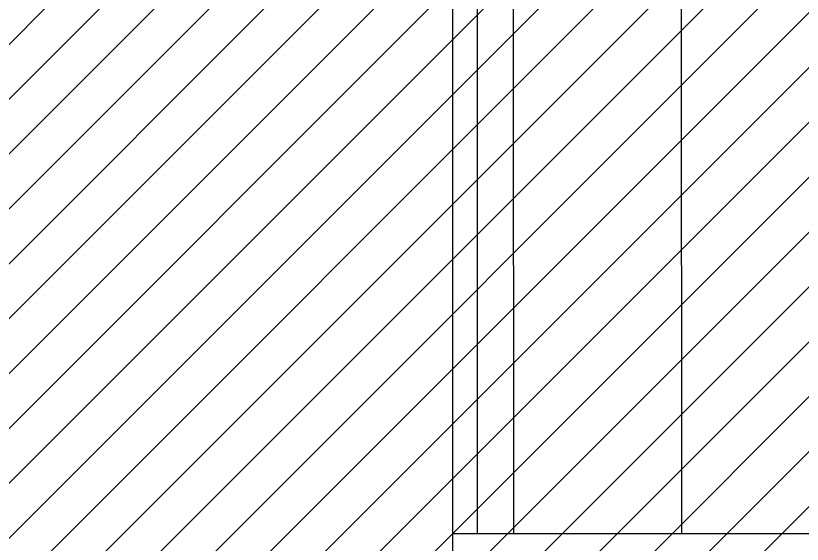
# Model space of a CAD drawing. Header units: millimetres. Extents: x 10 to 76.1, y 10 to 63.5.
# Drawn here: x 53.648 to 54.291, y 10.891 to 11.324 of the extents above; entities that cross this region are included whole.
import ezdxf

# ---------------------------------------------------------------- set-up
doc = ezdxf.new("R2010")
doc.units = ezdxf.units.MM
doc.layers.add('durlok', color=3, linetype='Continuous')
doc.layers.add('relleno2d', color=9, linetype='Continuous')

msp = doc.modelspace()

# ---------------------------------------------------------------- hatches: boundary and pattern name
at = {"layer": 'relleno2d'}
h = msp.add_hatch(dxfattribs=at)
h.set_pattern_fill('ANSI31', color=256, scale=0.01)
h.paths.add_polyline_path([(59.68809, 11.705), (59.48309, 11.705), (59.48309, 17.785), (59.68809, 17.785)])
edge = h.paths.add_edge_path(flags=17)
edge.add_line((59.68809, 18.975), (59.48309, 18.975))
edge.add_line((59.48309, 18.975), (59.48309, 19.035))
edge.add_line((59.48309, 19.035), (58.99309, 19.035))
edge.add_line((58.99309, 19.035), (58.99309, 19.475))
edge.add_line((58.99309, 19.475), (50.9148, 19.475))
edge.add_arc((50.62309, 19.545), 0.3, 193.4934, 346.5066, ccw=False)
edge.add_line((50.33137, 19.475), (50.15809, 19.475))
edge.add_line((50.15809, 19.475), (50.02309, 19.475))
edge.add_line((50.02309, 19.475), (49.95309, 19.475))
edge.add_line((49.95309, 19.475), (49.95309, 19.68))
edge.add_line((49.95309, 19.68), (59.68809, 19.68))
edge.add_line((59.68809, 19.68), (59.68809, 18.975))
edge = h.paths.add_edge_path(flags=17)
edge.add_line((59.68809, 18.975), (59.48309, 18.975))
edge.add_line((59.48309, 18.975), (59.48309, 19.035))
edge.add_line((58.99309, 19.035), (59.48309, 19.035))
edge.add_line((58.99309, 19.475), (58.99309, 19.035))
edge.add_line((50.9148, 19.475), (58.99309, 19.475))
edge.add_arc((50.62309, 19.545), 0.3, 193.4934, 346.5066)
edge.add_line((50.33137, 19.475), (50.15809, 19.475))
edge.add_line((50.15809, 19.475), (50.02309, 19.475))
edge.add_line((49.95309, 19.475), (50.02309, 19.475))
edge.add_line((49.95309, 19.68), (49.95309, 19.475))
edge.add_line((59.68809, 19.68), (49.95309, 19.68))
edge.add_line((59.68809, 19.68), (59.68809, 18.975))
edge = h.paths.add_edge_path()
edge.add_line((49.95309, 10), (59.68809, 10))
edge.add_line((50.15809, 10.205), (50.9148, 10.205))
edge.add_line((59.48309, 10.205), (50.9148, 10.205))
edge.add_line((59.48309, 10.205), (59.48309, 10.805))
edge.add_line((59.68809, 10), (59.68809, 10.805))
edge.add_line((59.48309, 10.805), (59.68809, 10.805))
edge.add_line((50.15809, 19.475), (50.18809, 19.475))

# ---------------------------------------------------------------- linework, layer by layer
at = {"layer": 'durlok'}
for p, q in [((54.00559, 10.85), (54.00559, 12.35)), ((54.02559, 12.29975), (54.02559, 10.9)), ((54.05559, 10.9), (54.0544, 12.29978)), ((54.1916, 12.29989), (54.19279, 10.9)), ((54.31809, 10.9), (54.00559, 10.9))]:
    msp.add_line(p, q, dxfattribs=at)

doc.saveas('drawing.dxf')
